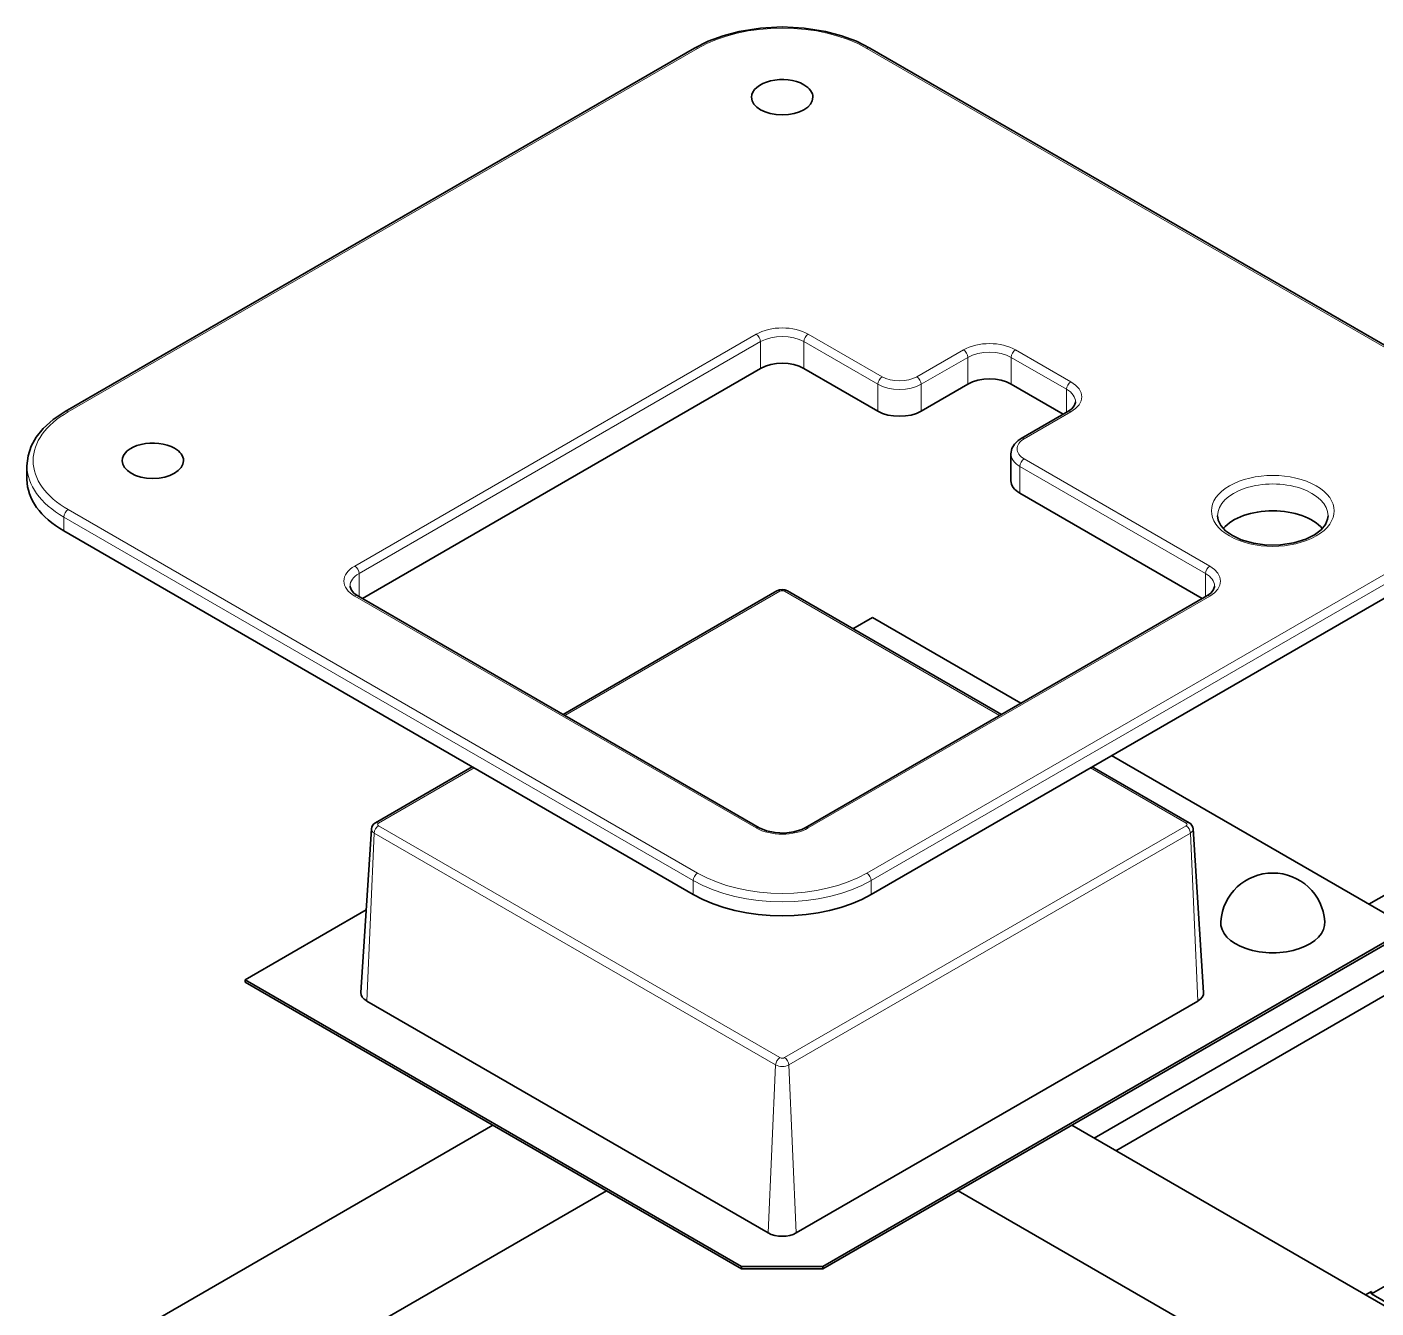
# Model space of a CAD drawing. Extents: x 415 to 970, y 249 to 591.
# Drawn here: x 728.58 to 772.53, y 549.21 to 590.94 of the extents above; entities that cross this region are included whole.
import ezdxf

# ---------------------------------------------------------------- set-up
doc = ezdxf.new("R2010")
doc.units = 0

msp = doc.modelspace()

# ---------------------------------------------------------------- linework, layer by layer
at = {"color": 7, "lineweight": 35}
for p, q in [((750.331, 590.251), (729.824, 578.411)), ((776.552, 578.411), (756.046, 590.251)), ((729.783, 574.523), (750.289, 562.684)), ((776.593, 574.523), (756.087, 562.684)), ((773.624, 561.6), (754.515, 550.567)), ((773.624, 561.518), (754.515, 550.486))]:
    msp.add_line(p, q, dxfattribs=at)
at = {"color": 7, "lineweight": 13}
for p, q in [((750.431, 590.241), (729.924, 578.402)), ((776.452, 578.402), (755.946, 590.241)), ((729.783, 574.972), (750.289, 563.133)), ((729.924, 575.217), (750.431, 563.378)), ((776.452, 575.217), (755.946, 563.378)), ((776.593, 574.972), (756.087, 563.133))]:
    msp.add_line(p, q, dxfattribs=at)
at = {"color": 7, "lineweight": 13, "ltscale": 0.37763}
for p, q in [((752.34, 580.933), (739.258, 573.38)), ((739.258, 572.4), (752.34, 564.848)), ((754.037, 564.848), (767.118, 572.4)), ((753.114, 557.368), (740.032, 564.921)), ((766.344, 564.921), (753.263, 557.368))]:
    msp.add_line(p, q, dxfattribs=at)
at = {"color": 7, "lineweight": 13, "ltscale": 0.377629}
for p, q in [((752.481, 580.688), (739.4, 573.135)), ((752.973, 557.132), (739.891, 564.684)), ((766.485, 564.684), (753.404, 557.132))]:
    msp.add_line(p, q, dxfattribs=at)
at = {"color": 7, "lineweight": 13, "ltscale": 0.02184}
for p, q in [((752.481, 579.814), (752.481, 580.688)), ((753.895, 579.814), (753.895, 580.688))]:
    msp.add_line(p, q, dxfattribs=at)
at = {"color": 7, "lineweight": 13, "ltscale": 0.069402}
msp.add_line((756.299, 579.3), (753.895, 580.688), dxfattribs=at)
at = {"color": 7, "lineweight": 13, "ltscale": 0.069403}
msp.add_line((756.441, 579.545), (754.037, 580.933), dxfattribs=at)
at = {"color": 7, "lineweight": 13, "ltscale": 0.043888}
for p, q in [((759.093, 580.422), (757.572, 579.545)), ((761.072, 577.524), (762.593, 578.402))]:
    msp.add_line(p, q, dxfattribs=at)
at = {"color": 7, "lineweight": 13, "ltscale": 0.043887}
msp.add_line((759.234, 580.177), (757.714, 579.3), dxfattribs=at)
at = {"color": 7, "lineweight": 13, "ltscale": 0.021841}
for p, q in [((759.234, 579.304), (759.234, 580.177)), ((760.648, 579.304), (760.648, 580.177)), ((756.299, 578.426), (756.299, 579.3)), ((757.714, 578.426), (757.714, 579.3)), ((760.931, 575.752), (760.931, 576.626))]:
    msp.add_line(p, q, dxfattribs=at)
at = {"color": 7, "lineweight": 13, "ltscale": 0.052053}
msp.add_line((762.451, 579.136), (760.648, 580.177), dxfattribs=at)
at = {"color": 7, "lineweight": 13, "ltscale": 0.052052}
msp.add_line((762.593, 579.381), (760.79, 580.422), dxfattribs=at)
at = {"color": 7, "lineweight": 35, "ltscale": 0.37451}
msp.add_line((752.481, 579.814), (739.508, 572.324), dxfattribs=at)
at = {"color": 7, "lineweight": 35, "ltscale": 0.069403}
msp.add_line((756.299, 578.426), (753.895, 579.814), dxfattribs=at)
at = {"color": 7, "lineweight": 35, "ltscale": 0.043887}
for p, q in [((759.234, 579.304), (757.714, 578.426)), ((760.972, 577.534), (762.493, 578.411))]:
    msp.add_line(p, q, dxfattribs=at)
at = {"color": 7, "lineweight": 35, "ltscale": 0.048932}
msp.add_line((762.343, 578.325), (760.648, 579.304), dxfattribs=at)
at = {"color": 7, "lineweight": 13, "ltscale": 0.018721}
for p, q in [((762.451, 578.388), (762.451, 579.136)), ((739.4, 572.386), (739.4, 573.135)), ((766.977, 572.386), (766.977, 573.135))]:
    msp.add_line(p, q, dxfattribs=at)
at = {"color": 7, "lineweight": 35, "ltscale": 0.011227}
msp.add_line((728.582, 576.197), (728.582, 576.646), dxfattribs=at)
at = {"color": 7, "lineweight": 35, "ltscale": 0.021841}
msp.add_line((760.638, 576.16), (760.638, 577.034), dxfattribs=at)
at = {"color": 7, "lineweight": 13, "ltscale": 0.174527}
for p, q in [((767.118, 573.38), (761.072, 576.871)), ((766.977, 573.135), (760.931, 576.626))]:
    msp.add_line(p, q, dxfattribs=at)
at = {"color": 7, "lineweight": 35, "ltscale": 0.171407}
msp.add_line((766.869, 572.324), (760.931, 575.752), dxfattribs=at)
at = {"color": 7, "lineweight": 13, "ltscale": 0.011226}
msp.add_line((729.783, 574.972), (729.783, 574.523), dxfattribs=at)
at = {"color": 7, "lineweight": 35, "ltscale": 0.377629}
for p, q in [((739.358, 572.41), (752.44, 564.858)), ((753.937, 564.858), (767.018, 572.41)), ((752.731, 551.66), (739.649, 559.212)), ((766.727, 559.212), (753.646, 551.66))]:
    msp.add_line(p, q, dxfattribs=at)
at = {"color": 7, "lineweight": 35, "ltscale": 0.20107}
for p, q in [((746.049, 568.547), (753.014, 572.569)), ((753.363, 572.569), (760.328, 568.547))]:
    msp.add_line(p, q, dxfattribs=at)
at = {"color": 7, "lineweight": 13, "ltscale": 0.202265}
for p, q in [((746.107, 568.514), (753.114, 572.559)), ((753.263, 572.559), (760.269, 568.514))]:
    msp.add_line(p, q, dxfattribs=at)
at = {"color": 7, "lineweight": 35, "ltscale": 0.01821}
msp.add_line((756.123, 571.704), (755.492, 571.339), dxfattribs=at)
at = {"color": 7, "lineweight": 35, "ltscale": 0.1396}
msp.add_line((756.123, 571.704), (760.959, 568.912), dxfattribs=at)
at = {"color": 7, "lineweight": 35, "ltscale": 0.280225}
msp.add_line((763.916, 567.204), (773.624, 561.6), dxfattribs=at)
at = {"color": 7, "lineweight": 35, "ltscale": 0.091178}
for p, q in [((739.932, 565.016), (743.091, 566.84)), ((763.286, 566.84), (766.444, 565.016))]:
    msp.add_line(p, q, dxfattribs=at)
at = {"color": 7, "lineweight": 13, "ltscale": 0.089983}
for p, q in [((740.032, 565.006), (743.15, 566.806)), ((763.227, 566.806), (766.344, 565.006))]:
    msp.add_line(p, q, dxfattribs=at)
at = {"color": 7, "lineweight": 35, "ltscale": 0.133393}
for p, q in [((739.802, 564.815), (739.46, 559.49)), ((766.574, 564.815), (766.916, 559.49))]:
    msp.add_line(p, q, dxfattribs=at)
at = {"color": 7, "lineweight": 13, "ltscale": 0.13693}
for p, q in [((739.891, 564.684), (739.649, 559.212)), ((766.485, 564.684), (766.727, 559.212)), ((752.973, 557.132), (752.731, 551.66)), ((753.404, 557.132), (753.646, 551.66))]:
    msp.add_line(p, q, dxfattribs=at)
at = {"color": 7, "lineweight": 35, "ltscale": 0.094214}
msp.add_line((775.565, 564.247), (772.301, 562.363), dxfattribs=at)
at = {"color": 7, "lineweight": 13, "ltscale": 0.011227}
for p, q in [((750.289, 563.133), (750.289, 562.684)), ((756.087, 563.133), (756.087, 562.684))]:
    msp.add_line(p, q, dxfattribs=at)
at = {"color": 7, "lineweight": 35, "ltscale": 0.113905}
msp.add_line((739.633, 562.183), (735.687, 559.905), dxfattribs=at)
at = {"color": 7, "lineweight": 35, "ltscale": 0.373134}
for p, q in [((776.272, 562.206), (763.346, 554.743)), ((776.979, 561.798), (764.054, 554.335))]:
    msp.add_line(p, q, dxfattribs=at)
at = {"color": 7, "lineweight": 35, "ltscale": 0.466901}
msp.add_line((735.687, 559.905), (751.861, 550.567), dxfattribs=at)
at = {"color": 7, "lineweight": 35, "ltscale": 0.00204}
msp.add_line((735.687, 559.905), (735.687, 559.824), dxfattribs=at)
at = {"color": 7, "lineweight": 35, "ltscale": 0.466902}
msp.add_line((735.687, 559.824), (751.861, 550.486), dxfattribs=at)
at = {"color": 7, "lineweight": 35, "ltscale": 0.360569}
msp.add_line((731.268, 547.952), (743.758, 555.164), dxfattribs=at)
at = {"color": 7, "lineweight": 35, "ltscale": 0.36057}
msp.add_line((762.618, 555.164), (775.109, 547.952), dxfattribs=at)
at = {"color": 7, "lineweight": 35, "ltscale": 0.212172}
for p, q in [((740.107, 548.785), (747.457, 553.029)), ((766.27, 548.785), (758.92, 553.029))]:
    msp.add_line(p, q, dxfattribs=at)
at = {"color": 7, "lineweight": 35, "ltscale": 0.054178}
msp.add_line((774.26, 550.756), (772.383, 549.673), dxfattribs=at)
at = {"color": 7, "lineweight": 35, "ltscale": 0.066348}
for p, q in [((754.515, 550.567), (751.861, 550.567)), ((754.515, 550.486), (751.861, 550.486))]:
    msp.add_line(p, q, dxfattribs=at)
at = {"color": 7, "lineweight": 35, "ltscale": 0.002042}
for p, q in [((751.861, 550.567), (751.861, 550.486)), ((754.515, 550.567), (754.515, 550.486))]:
    msp.add_line(p, q, dxfattribs=at)
at = {"color": 7, "lineweight": 35, "ltscale": 0.005677}
msp.add_line((772.185, 549.64), (772.382, 549.754), dxfattribs=at)
at = {"color": 7, "lineweight": 13, "ltscale": 0.002042}
msp.add_line((772.312, 549.714), (772.383, 549.673), dxfattribs=at)
at = {"color": 7, "lineweight": 35, "ltscale": 0.420496}
msp.add_line((772.383, 549.673), (786.95, 541.263), dxfattribs=at)
at = {"color": 7, "lineweight": 35}
for points in [[(756.046, 590.251), (755.605, 590.471), (755.117, 590.652), (754.593, 590.791), (753.901, 590.9), (753.188, 590.937), (752.475, 590.9), (751.783, 590.791), (751.259, 590.652), (750.772, 590.471), (750.331, 590.251)], [(728.582, 576.646), (728.617, 576.969), (728.72, 577.284), (728.885, 577.579), (729.114, 577.863), (729.438, 578.154), (729.824, 578.411)], [(762.493, 578.411), (762.62, 578.502), (762.701, 578.595), (762.743, 578.703), (762.744, 578.728)], [(760.638, 577.034), (760.669, 577.203), (760.75, 577.345), (760.876, 577.469), (760.972, 577.534)], [(767.855, 574.37), (767.629, 574.53), (767.473, 574.702), (767.39, 574.874), (767.369, 575.013)], [(767.855, 574.37), (768.143, 574.235), (768.539, 574.121), (768.976, 574.064), (769.425, 574.069), (769.858, 574.134), (770.247, 574.255), (770.525, 574.395), (770.74, 574.558), (770.886, 574.736), (770.956, 574.902), (770.969, 575.013)], [(739.358, 572.41), (739.231, 572.501), (739.15, 572.593), (739.108, 572.702), (739.107, 572.727)], [(767.018, 572.41), (767.146, 572.501), (767.226, 572.593), (767.268, 572.702), (767.27, 572.727)], [(752.44, 564.858), (752.673, 564.757), (752.958, 564.696), (753.266, 564.683), (753.565, 564.721), (753.828, 564.803), (753.937, 564.858)]]:
    msp.add_lwpolyline(points, dxfattribs=at)
for centre, radius, start, end in [((753.188, 572.25), 0.364, 61.3249, 118.675), ((740.052, 564.795), 0.251, 118.4506, 175.3935), ((766.324, 564.795), 0.251, 4.6065, 61.5494), ((769.169, 561.681), 1.7, 4.1316, 175.8722)]:
    msp.add_arc(centre, radius, start, end, dxfattribs=at)
at = {"color": 7, "lineweight": 13}
for centre, major_axis, start_param, end_param in [((753.188, 588.649), (3.9, 0), 0.785398, 2.356194), ((750.431, 590.078), (0.1, -0.173), 2.356194, 3.141593), ((755.946, 590.078), (-0.1, -0.173), 3.141593, 3.926991), ((753.188, 580.443), (1.2, 0), 0.785398, 2.356194), ((752.34, 580.769), (-0.1, 0.173), 3.926991, 5.497787), ((753.188, 580.28), (1, 0), 0.785398, 2.356194), ((754.037, 580.769), (0.1, 0.173), 0.785398, 2.356194), ((759.941, 579.932), (1.2, 0), 0.785398, 2.356194), ((759.093, 580.259), (-0.1, 0.173), 3.926991, 5.497787), ((759.941, 579.769), (1, 0), 0.785398, 2.356194), ((760.79, 580.259), (0.1, 0.173), 0.785398, 2.356194), ((756.441, 579.381), (0.1, 0.173), 0.785398, 2.356194), ((757.007, 579.708), (1, 0), 3.926991, 5.497787), ((757.007, 579.871), (0.8, 0), 3.926991, 5.497787), ((757.572, 579.381), (-0.1, 0.173), 3.926991, 5.497787), ((762.593, 579.218), (0.1, 0.173), 0.785398, 2.356194), ((761.744, 578.891), (1.2, 0), 5.497787, 7.068583), ((761.744, 578.728), (1, 0), 0, 0.785398), ((732.682, 576.809), (3.9, 0), 2.356194, 3.926991), ((729.924, 578.238), (0.1, -0.173), 2.356194, 3.141593), ((762.593, 578.238), (0.1, -0.173), 2.356194, 3.141593), ((761.638, 577.197), (0.8, 0), 2.356194, 3.926991), ((761.072, 577.361), (0.1, -0.173), 2.356194, 3.141593), ((732.682, 576.646), (4.1, 0), 3.141593, 3.926991), ((761.638, 577.034), (1, 0), 3.141593, 3.926991), ((761.072, 576.707), (0.1, 0.173), 0.785398, 2.356194), ((769.169, 575.176), (2, 0), 3.926991, 10.210176), ((769.169, 575.013), (1.8, 0), 6.283185, 9.424778), ((729.924, 575.054), (0.1, 0.173), 0.785398, 2.356194), ((740.107, 572.89), (1.2, 0), 2.356194, 3.926991), ((740.107, 572.727), (1, 0), 2.356194, 3.141593), ((739.258, 573.217), (-0.1, 0.173), 3.926991, 5.497787), ((767.118, 573.217), (0.1, 0.173), 0.785398, 2.356194), ((766.27, 572.727), (1, 0), 0, 0.785398), ((766.27, 572.89), (1.2, 0), 5.497787, 7.068583), ((739.258, 572.237), (-0.1, -0.173), 3.141593, 3.926991), ((753.114, 572.396), (0.1, -0.173), 2.356194, 3.141593), ((753.188, 572.516), (-0.105, 0), 3.926991, 5.497784), ((753.263, 572.396), (-0.1, -0.173), 3.141593, 3.926991), ((767.118, 572.237), (0.1, -0.173), 2.356194, 3.141593), ((740.107, 564.809), (-0.305, 0), 6.246119, 7.068583), ((740.032, 564.757), (0.1, 0.173), 0.785398, 2.303835), ((740.032, 564.843), (0.1, -0.173), 2.356194, 3.141593), ((740.107, 564.964), (-0.105, 0), 5.497787, 7.06858), ((752.34, 564.684), (-0.1, -0.173), 3.141593, 3.926991), ((753.188, 565.338), (1.2, 0), 3.926991, 5.497787), ((754.037, 564.684), (0.1, -0.173), 2.356194, 3.141593), ((766.344, 564.843), (-0.1, -0.173), 3.141593, 3.926991), ((766.27, 564.964), (-0.105, 0), 2.356194, 3.926987), ((766.344, 564.757), (-0.1, 0.173), 3.979351, 5.497787), ((766.27, 564.809), (-0.305, 0), 2.356194, 3.178659), ((750.431, 563.215), (0.1, 0.173), 0.785398, 2.356194), ((753.188, 564.807), (4.1, 0), 3.926991, 5.497787), ((753.188, 564.97), (3.9, 0), 3.926991, 5.497787), ((755.946, 563.215), (-0.1, 0.173), 3.926991, 5.497787), ((753.114, 557.205), (0.1, 0.173), 0.785398, 2.303835), ((753.188, 557.411), (-0.105, 0), 0.785398, 2.356191), ((753.263, 557.205), (-0.1, 0.173), 3.979351, 5.497787), ((753.188, 557.256), (-0.305, 0), 0.785398, 2.356194)]:
    msp.add_ellipse(centre, major_axis=major_axis, ratio=0.57735, start_param=start_param, end_param=end_param, dxfattribs=at)
at = {"color": 7, "lineweight": 35}
for centre, major_axis, start_param, end_param in [((753.188, 588.649), (1, 0), 0.785398, 3.141593), ((753.188, 588.649), (1, 0), 0, 0.785398), ((753.188, 588.649), (1, 0), 3.141593, 6.283185), ((753.188, 579.406), (-1, 0), 3.926991, 5.497787), ((759.941, 578.896), (-1, 0), 3.926991, 5.497787), ((757.007, 578.834), (-1, 0), 0.785398, 2.356194), ((732.682, 576.809), (1, 0), 0.785398, 3.141593), ((732.682, 576.809), (1, 0), 6.283185, 7.068583), ((732.682, 576.809), (1, 0), 3.141593, 6.283185), ((732.682, 576.197), (4.1, 0), 3.141593, 3.926991), ((761.638, 576.16), (-1, 0), 6.283185, 7.068583), ((769.169, 574.139), (-1.8, 0), 3.60119, 5.823527), ((753.188, 564.358), (4.1, 0), 3.926991, 5.497787), ((769.169, 561.763), (-1.697, 0), 6.241618, 9.466459), ((740.107, 559.477), (0.647, 0), 3.104525, 3.926991), ((766.27, 559.477), (0.647, 0), 5.497787, 6.320252), ((753.188, 551.924), (0.647, 0), 3.926991, 5.497787), ((770.262, 548.448), (1.5, 2.598), 5.497787, 5.531127)]:
    msp.add_ellipse(centre, major_axis=major_axis, ratio=0.57735, start_param=start_param, end_param=end_param, dxfattribs=at)

doc.saveas('drawing.dxf')
